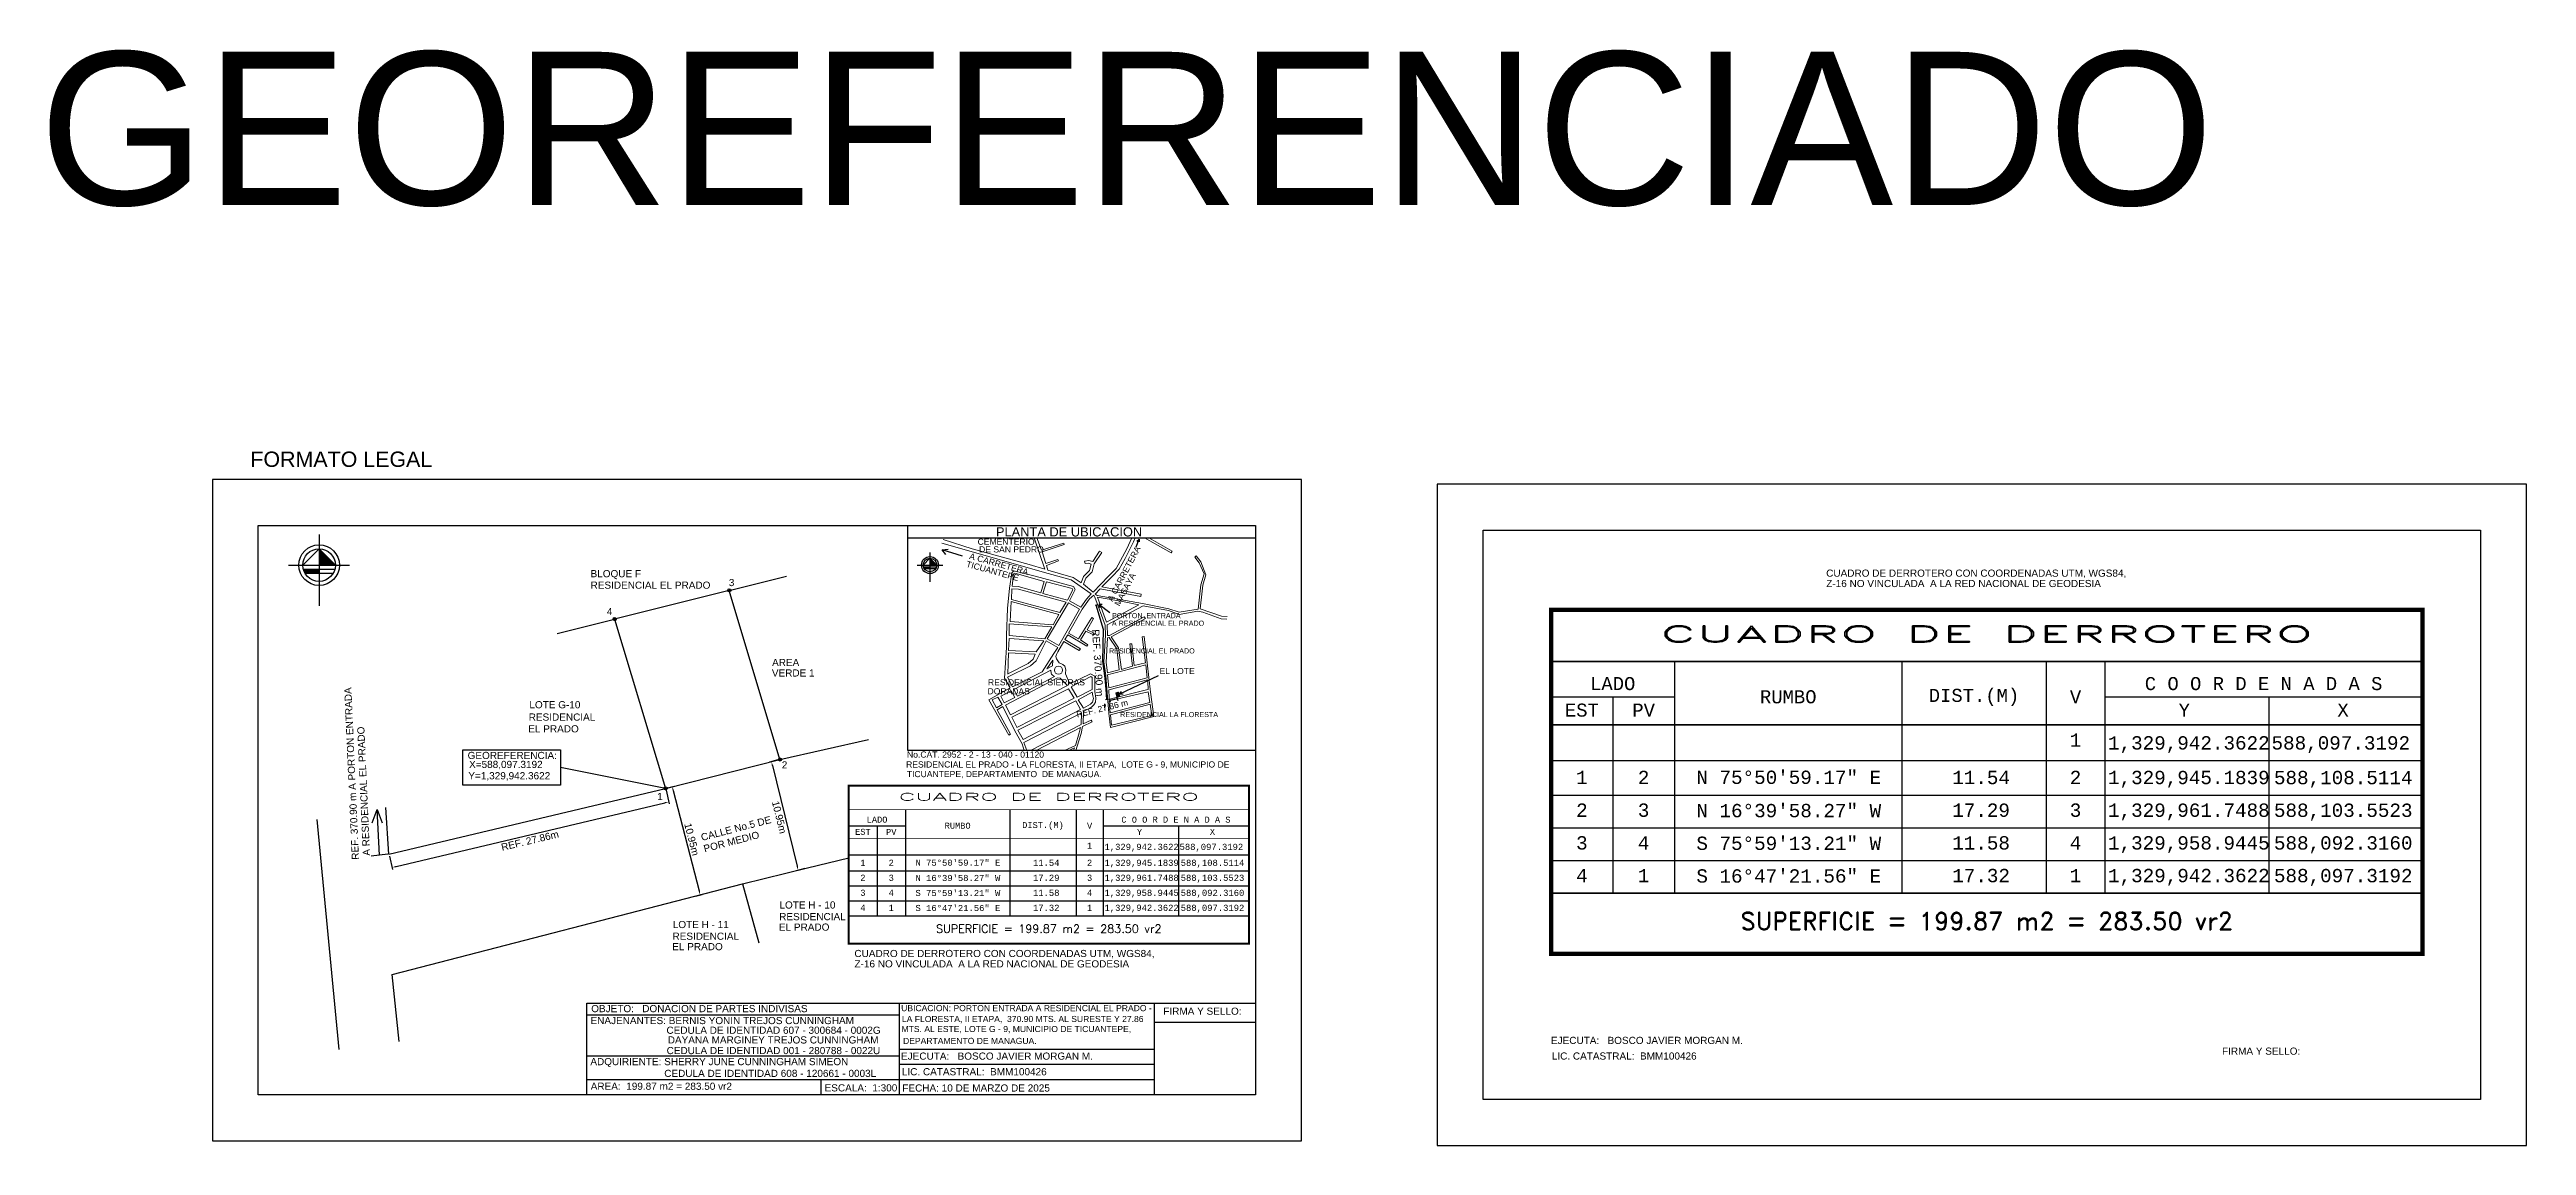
# Model space of a CAD drawing. Header units: millimetres. Extents: x 588037 to 588280, y 1329907 to 1330015.
import ezdxf
from ezdxf.enums import TextEntityAlignment as Align

# ---------------------------------------------------------------- set-up
doc = ezdxf.new("R2010")
doc.units = ezdxf.units.MM
doc.header["$PDMODE"] = 32
doc.header["$PDSIZE"] = 0.7
for name, color, linetype in [('2', 7, 'Continuous'), ('CAJETIN', 5, 'Continuous'), ('CERCO', 6, 'Continuous'), ('CIRCULO', 1, 'Continuous'), ('COTAS', 3, 'Continuous'), ('CVL_CUADCON', 1, 'Continuous'), ('CVL_CUADCON_LIN', 8, 'Continuous'), ('CVL_CUADCON_TIT', 1, 'Continuous'), ('CVL_CUADCON_TX', 2, 'Continuous'), ('NORTE', 7, 'Continuous'), ('PUNTOS PI', 7, 'Continuous'), ('texto', 7, 'Continuous'), ('TEXTO 2', 7, 'Continuous')]:
    doc.layers.add(name, color=color, linetype=linetype)
doc.layers.add('Manzana', color=1, linetype='Continuous', lineweight=0)
doc.styles.add('CAJETIN 2', font='arial.ttf', dxfattribs={"height": 0.25})
doc.styles.add('HUECA1', font='HUECA1.shx')
doc.styles.add('MONOTXT4', font='monotxt4.shx')
doc.styles.add('PI', font='arial.ttf', dxfattribs={"height": 0.4})
doc.styles.add('PUNTOS PI', font='arial.ttf', dxfattribs={"height": 0.7})
doc.dimstyles.new('COTAS LINDEROS', dxfattribs={"dimscale": 40, "dimtxt": 0.7, "dimasz": 0.01, "dimexe": 0.005, "dimexo": 0.005, "dimgap": 0.005, "dimtad": 2, "dimzin": 0, "dimdsep": 46, "dimtxsty": 'PUNTOS PI', "dimcen": 0.09, "dimclrd": 1, "dimclre": 1, "dimclrt": 3, "dimaunit": 1, "dimadec": 3, "dimazin": 0, "dimtfac": 1, "dimtofl": 0, "dimtmove": 0, "dimatfit": 3, "dimldrblk": 'ARCHTICK', "dimfxl": 1, "dimtolj": 1, "dimtzin": 0, "dimarcsym": 0})

# ---------------------------------------------------------------- blocks, each defined once
blk = doc.blocks.new('NORTE')
for points in [[(0, 0.4), (0, 0), (0.4, 0)], [(0, -0.1), (-0.387, -0.1, 0.067833), (-0.346, -0.2), (0, -0.2)]]:
    blk.add_hatch(color=256).paths.add_polyline_path(points)
for p, q in [((0, 0.75), (0, -1)), ((-0.75, 0), (0.75, 0)), ((0, 0.4), (-0.4, 0)), ((0, 0.4), (0.4, 0)), ((-0.387, -0.1), (0.387, -0.1)), ((-0.346, -0.2), (0.346, -0.2))]:
    blk.add_line(p, q)
for radius in [0.5, 0.4]:
    blk.add_circle((0, 0), radius)
blk = doc.blocks.new('*D11')
at = {"layer": 'CERCO', "color": 1, "lineweight": -2, "transparency": 16777216}
for p, q in [((588097.37, 1329942.17), (588097.68, 1329940.85)), ((588070.92, 1329934.7), (588097.24, 1329940.95)), ((588070.26, 1329935.73), (588070.58, 1329934.42))]:
    blk.add_line(p, q, dxfattribs=at)
at = {"layer": 'CERCO', "color": 1, "transparency": 16777216}
for points in [[(588097.23, 1329941.02), (588097.26, 1329940.89), (588097.63, 1329941.04)], [(588070.9, 1329934.77), (588070.93, 1329934.64), (588070.53, 1329934.61)]]:
    blk.add_solid(points, dxfattribs=at)
at = {"layer": 'Defpoints', "color": 0, "transparency": 16777216}
for p in [(588097.32, 1329942.36), (588097.63, 1329941.04), (588070.22, 1329935.93)]:
    blk.add_point(p, dxfattribs=at)
at = {"layer": 'CERCO', "color": 3, "transparency": 16777216, "insert": (588084.03, 1329937.24), "char_height": 0.7, "attachment_point": 5, "rotation": 13.3542, "style": 'PUNTOS PI'}
blk.add_mtext('\\A1;REF. 27.86m', dxfattribs=at)
blk = doc.blocks.new('_ArchTick')
at = {"color": 0, "linetype": 'ByBlock', "const_width": 0.15}
blk.add_lwpolyline([(-0.5, -0.5), (0.5, 0.5)], dxfattribs=at)
blk = doc.blocks.new('*D12')
at = {"layer": 'COTAS', "color": 1, "lineweight": -2, "transparency": 16777216}
for p, q in [((588097.51, 1329942.41), (588098.16, 1329942.58)), ((588098.07, 1329942.14), (588100.61, 1329932.32)), ((588100.25, 1329931.81), (588100.9, 1329931.98))]:
    blk.add_line(p, q, dxfattribs=at)
at = {"layer": 'COTAS', "color": 1, "transparency": 16777216}
for points in [[(588098.13, 1329942.16), (588098, 1329942.13), (588097.97, 1329942.53)], [(588100.67, 1329932.34), (588100.54, 1329932.3), (588100.71, 1329931.93)]]:
    blk.add_solid(points, dxfattribs=at)
at = {"layer": 'Defpoints', "color": 0, "transparency": 16777216}
for p in [(588097.32, 1329942.36), (588100.06, 1329931.76), (588100.71, 1329931.93)]:
    blk.add_point(p, dxfattribs=at)
at = {"layer": 'COTAS', "color": 3, "transparency": 16777216, "insert": (588099.88, 1329937.37), "char_height": 0.7, "attachment_point": 5, "rotation": 284.5065, "style": 'PUNTOS PI'}
blk.add_mtext('\\A1;10.95m', dxfattribs=at)
blk = doc.blocks.new('*D13')
at = {"layer": 'COTAS', "color": 1, "lineweight": -2, "transparency": 16777216}
for p, q in [((588108.32, 1329945.14), (588107.48, 1329944.93)), ((588107.77, 1329944.59), (588110.21, 1329934.74)), ((588110.94, 1329934.51), (588110.11, 1329934.3))]:
    blk.add_line(p, q, dxfattribs=at)
at = {"layer": 'COTAS', "color": 1, "transparency": 16777216}
for points in [[(588107.84, 1329944.61), (588107.71, 1329944.57), (588107.68, 1329944.98)], [(588110.27, 1329934.75), (588110.14, 1329934.72), (588110.3, 1329934.35)]]:
    blk.add_solid(points, dxfattribs=at)
at = {"layer": 'Defpoints', "color": 0, "transparency": 16777216}
for p in [(588108.51, 1329945.18), (588110.3, 1329934.35), (588111.14, 1329934.56)]:
    blk.add_point(p, dxfattribs=at)
at = {"layer": 'COTAS', "color": 3, "transparency": 16777216, "insert": (588108.45, 1329939.53), "char_height": 0.7, "attachment_point": 5, "rotation": 283.8777, "style": 'PUNTOS PI'}
blk.add_mtext('\\A1;10.95m', dxfattribs=at)

msp = doc.modelspace()

# ---------------------------------------------------------------- hatches: boundary and pattern name
at = {"layer": 'CVL_CUADCON_TX'}
h = msp.add_hatch(dxfattribs=at)
h.set_pattern_fill('ANSI31', color=256, scale=0.01)
h.set_pattern_definition([(45, (0, 0), (-0.0224506403027, 0.0224506403027), [])])
h.paths.add_polyline_path([(588141.687, 1329951.79), (588141.395, 1329951.717), (588141.525, 1329951.287), (588141.525, 1329951.287), (588141.816, 1329951.36)])

# ---------------------------------------------------------------- linework, layer by layer
for p, q in [((588121.025, 1329946.063), (588121.025, 1329968.103)), ((588121.025, 1329946.063), (588121.025, 1329968.103)), ((588121.025, 1329946.063), (588121.025, 1329968.103)), ((588121.025, 1329946.063), (588121.025, 1329968.103)), ((588121.025, 1329946.063), (588121.025, 1329968.103)), ((588121.025, 1329946.063), (588121.025, 1329968.103)), ((588121.025, 1329946.063), (588121.025, 1329968.103)), ((588121.025, 1329946.063), (588121.025, 1329968.103)), ((588155.106, 1329946.063), (588121.025, 1329946.063)), ((588155.106, 1329946.063), (588121.025, 1329946.063)), ((588155.106, 1329946.063), (588121.025, 1329946.063)), ((588155.106, 1329946.063), (588121.025, 1329946.063)), ((588155.106, 1329946.063), (588121.025, 1329946.063))]:
    msp.add_line(p, q)
for points in [[(588052.926, 1329907.833), (588159.606, 1329907.833), (588159.606, 1329972.603), (588052.926, 1329972.603)], [(588172.885, 1329907.387), (588279.565, 1329907.387), (588279.565, 1329972.157), (588172.885, 1329972.157)], [(588097.319, 1329942.362), (588108.511, 1329945.184), (588103.552, 1329961.749), (588092.316, 1329958.945)]]:
    msp.add_lwpolyline(points, close=True)
at = {"layer": '2', "color": 1, "linetype": 'Continuous'}
for p, q in [((588138.066, 1329946.063), (588138.066, 1329946.063)), ((588139.159, 1329946.063), (588139.165, 1329946.065)), ((588139.463, 1329946.066), (588139.464, 1329946.063))]:
    msp.add_line(p, q, dxfattribs=at)
at = {"layer": 'CAJETIN'}
for p, q in [((588057.426, 1329968.103), (588155.106, 1329968.103)), ((588057.426, 1329912.333), (588057.426, 1329968.103)), ((588155.106, 1329968.103), (588155.106, 1329912.333)), ((588177.385, 1329967.657), (588275.065, 1329967.657)), ((588177.385, 1329911.887), (588177.385, 1329967.657)), ((588275.065, 1329967.657), (588275.065, 1329911.887)), ((588155.106, 1329912.333), (588057.426, 1329912.333)), ((588275.065, 1329911.887), (588177.385, 1329911.887))]:
    msp.add_line(p, q, dxfattribs=at)
at = {"layer": 'CERCO'}
for p, q in [((588103.552, 1329961.749), (588109.17, 1329963.151)), ((588086.698, 1329957.542), (588092.316, 1329958.945)), ((588065.357, 1329916.78), (588063.204, 1329939.3)), ((588070.217, 1329935.928), (588069.921, 1329940.489)), ((588104.844, 1329933.002), (588106.462, 1329927.248)), ((588071.238, 1329917.576), (588070.532, 1329924.124))]:
    msp.add_line(p, q, dxfattribs=at)
for points in [[(588108.511, 1329945.184), (588117.175, 1329947.144)], [(588070.217, 1329935.928), (588097.319, 1329942.362)], [(588070.532, 1329924.124), (588104.844, 1329933.002), (588111.204, 1329934.574), (588115.253, 1329935.558)]]:
    msp.add_lwpolyline(points, dxfattribs=at)
at = {"layer": 'CIRCULO'}
for centre, radius in [((588103.552, 1329961.749), 0.151), ((588103.552, 1329961.749), 0.039), ((588092.316, 1329958.945), 0.151), ((588092.316, 1329958.945), 0.039), ((588108.511, 1329945.184), 0.151), ((588108.511, 1329945.184), 0.039), ((588097.319, 1329942.362), 0.151), ((588097.319, 1329942.362), 0.039)]:
    msp.add_circle(centre, radius, dxfattribs=at)
at = {"layer": 'COTAS'}
for p, q in [((588140.781, 1329951.104), (588140.856, 1329950.796)), ((588140.808, 1329950.991), (588141.551, 1329951.178)), ((588141.525, 1329951.287), (588141.6, 1329950.979)), ((588144.423, 1329951.998), (588144.423, 1329951.998)), ((588097.319, 1329942.362), (588087.009, 1329944.399))]:
    msp.add_line(p, q, dxfattribs=at)
for points in [[(588139.624, 1329960.333), (588139.371, 1329960.257)], [(588140.52, 1329951.062), (588140.451, 1329952.076), (588140.368, 1329953.163), (588140.132, 1329954.829), (588140.202, 1329957.933), (588139.493, 1329960.294)], [(588140.745, 1329951.096), (588140.406, 1329951.046)], [(588068.577, 1329939), (588069.053, 1329940.296), (588069.543, 1329938.988)], [(588069.298, 1329935.82), (588069.053, 1329940.296)], [(588070.116, 1329935.914), (588068.48, 1329935.725)]]:
    msp.add_lwpolyline(points, dxfattribs=at)
msp.add_lwpolyline([(588077.458, 1329946.139), (588087.009, 1329946.139), (588087.009, 1329942.659), (588077.458, 1329942.659)], close=True, dxfattribs=at)
for points in [[(588139.671, 1329959.929), (588139.544, 1329959.891), (588139.493, 1329960.294)], [(588140.56, 1329951.466), (588140.427, 1329951.457), (588140.52, 1329951.062)], [(588140.995, 1329951.07), (588141.011, 1329951.005), (588140.808, 1329950.991)], [(588141.35, 1329951.158), (588141.366, 1329951.094), (588141.552, 1329951.173)]]:
    msp.add_solid(points, dxfattribs=at)
at = {"layer": 'CVL_CUADCON', "color": 1, "linetype": 'Continuous', "flags": 128}
for points, const_width in [([(588184.035, 1329959.846), (588269.373, 1329959.846), (588269.373, 1329926.162), (588184.035, 1329926.162)], 0.427), ([(588115.253, 1329942.613), (588154.44, 1329942.613), (588154.44, 1329927.145), (588115.253, 1329927.145)], 0.196)]:
    msp.add_lwpolyline(points, close=True, dxfattribs=dict(at, const_width=const_width))
for points, const_width in [([(588184.035, 1329954.779), (588269.373, 1329954.779)], 0.16), ([(588184.035, 1329948.57), (588269.373, 1329948.57)], 0.16), ([(588115.253, 1329940.286), (588154.44, 1329940.286)], 0.0735), ([(588115.253, 1329937.435), (588154.44, 1329937.435)], 0.0735), ([(588184.035, 1329932.102), (588269.373, 1329932.102)], 0.16), ([(588115.253, 1329929.873), (588154.44, 1329929.873)], 0.0735)]:
    msp.add_lwpolyline(points, dxfattribs=dict(at, const_width=const_width))
at = {"layer": 'CVL_CUADCON_LIN', "color": 8, "linetype": 'Continuous'}
for p, q in [((588196.124, 1329954.779), (588196.124, 1329932.102)), ((588218.395, 1329954.779), (588218.395, 1329932.102)), ((588232.526, 1329954.779), (588232.526, 1329932.102)), ((588238.274, 1329954.779), (588238.274, 1329932.102)), ((588184.035, 1329951.334), (588196.124, 1329951.334)), ((588190.075, 1329951.334), (588190.075, 1329932.102)), ((588238.274, 1329951.334), (588269.373, 1329951.334)), ((588254.346, 1329951.334), (588254.346, 1329932.102)), ((588184.035, 1329945.097), (588269.373, 1329945.097)), ((588184.035, 1329941.706), (588269.373, 1329941.706)), ((588120.804, 1329940.286), (588120.804, 1329929.873)), ((588131.031, 1329940.286), (588131.031, 1329929.873)), ((588137.52, 1329940.286), (588137.52, 1329929.873)), ((588140.159, 1329940.286), (588140.159, 1329929.873)), ((588115.253, 1329938.705), (588120.804, 1329938.705)), ((588118.026, 1329938.705), (588118.026, 1329929.873)), ((588140.159, 1329938.705), (588154.44, 1329938.705)), ((588147.54, 1329938.705), (588147.54, 1329929.873)), ((588184.035, 1329938.505), (588269.373, 1329938.505)), ((588115.253, 1329935.84), (588154.44, 1329935.84)), ((588115.253, 1329934.283), (588154.44, 1329934.283)), ((588184.035, 1329935.303), (588269.373, 1329935.303)), ((588115.253, 1329932.813), (588154.44, 1329932.813)), ((588184.035, 1329932.102), (588269.373, 1329932.102)), ((588115.253, 1329931.343), (588154.44, 1329931.343)), ((588115.253, 1329929.873), (588154.44, 1329929.873))]:
    msp.add_line(p, q, dxfattribs=at)
at = {"layer": 'CVL_CUADCON_TX'}
for points in [[(588124.765, 1329965.267), (588124.391, 1329965.73), (588124.996, 1329965.792)], [(588126.41, 1329965.11), (588124.391, 1329965.73)], [(588143.388, 1329966.03), (588143.689, 1329966.763)], [(588143.471, 1329966.583), (588143.689, 1329966.763), (588143.712, 1329966.503)], [(588140.838, 1329959.549), (588139.756, 1329960.364)], [(588140.064, 1329960.357), (588139.756, 1329960.364), (588139.851, 1329960.082)], [(588141.751, 1329951.575), (588145.576, 1329953.426)], [(588141.933, 1329951.851), (588141.753, 1329951.576), (588142.136, 1329951.614)]]:
    msp.add_lwpolyline(points, dxfattribs=at)
at = {"layer": 'Manzana'}
msp.add_line((588103.552, 1329961.749), (588103.698, 1329961.785), dxfattribs=at)
for points in [[(588124.379, 1329966.388), (588134.778, 1329963.403), (588137.034, 1329962.771), (588138.997, 1329961.399), (588138.544, 1329960.889), (588137.974, 1329960.092), (588136.881, 1329960.725), (588137.366, 1329961.703), (588137.422, 1329961.841), (588137.271, 1329962.121), (588133.511, 1329963.138), (588131.435, 1329963.677), (588131.216, 1329963.47), (588130.99, 1329961.972), (588130.81, 1329959.99), (588130.688, 1329957.354), (588130.688, 1329956.147), (588130.502, 1329953.149), (588131.052, 1329952.205), (588128.979, 1329951.045), (588130.936, 1329947.567), (588131.094, 1329947.658), (588129.774, 1329950.056), (588130.358, 1329950.377), (588131.531, 1329948), (588132.245, 1329946.724), (588132.443, 1329946.063)], [(588133.398, 1329966.894), (588134.451, 1329963.842), (588132.928, 1329964.28), (588127.341, 1329965.822), (588124.515, 1329966.744), (588124.515, 1329966.744)], [(588142.985, 1329966.894), (588142.502, 1329965.811), (588141.457, 1329963.909), (588140.705, 1329963.134), (588139.195, 1329961.586), (588138.247, 1329962.347), (588138.484, 1329962.942), (588139.078, 1329963.562), (588139.303, 1329964.364), (588140.044, 1329965.47), (588139.822, 1329965.583), (588139.15, 1329964.564), (588138.779, 1329964.677), (588138.354, 1329964.598), (588138.423, 1329964.376), (588138.701, 1329964.43), (588139.005, 1329964.333), (588138.832, 1329963.697), (588138.229, 1329963.103), (588138.032, 1329962.497), (588137.219, 1329962.998), (588134.736, 1329963.732), (588134.613, 1329964.19), (588135.792, 1329964.646), (588135.721, 1329964.787), (588134.555, 1329964.386), (588134.181, 1329965.514), (588136.352, 1329966.23), (588136.305, 1329966.373), (588134.141, 1329965.68), (588133.68, 1329966.894)], [(588152.327, 1329959.207), (588151.758, 1329959.234), (588149.663, 1329959.94), (588149.859, 1329961.682), (588149.928, 1329962.259), (588150.235, 1329963.289), (588149.742, 1329964.543), (588149.286, 1329965.12), (588149.142, 1329965.009), (588149.588, 1329964.437), (588150.047, 1329963.387), (588149.729, 1329962.293), (588149.471, 1329959.919), (588147.623, 1329959.607), (588146.617, 1329959.951), (588144.022, 1329960.464), (588139.581, 1329961.251), (588139.372, 1329961.389), (588139.891, 1329961.899), (588143.863, 1329961.141), (588143.908, 1329961.375), (588140.042, 1329962.115), (588141.067, 1329963.114), (588141.728, 1329963.82), (588142.319, 1329964.887), (588143.141, 1329966.496), (588143.305, 1329966.894)], [(588144.233, 1329966.894), (588146.827, 1329965.437), (588146.941, 1329965.591), (588144.636, 1329966.894)], [(588131.246, 1329962.149), (588131.861, 1329962.123), (588134.06, 1329961.518), (588134.393, 1329962.614), (588131.526, 1329963.453), (588131.375, 1329963.378), (588131.246, 1329962.149)], [(588131.221, 1329961.908), (588131.866, 1329961.883), (588136.544, 1329960.605), (588135.933, 1329959.581), (588131.18, 1329960.855), (588131.221, 1329961.908)], [(588134.634, 1329962.578), (588137.151, 1329961.93), (588137.196, 1329961.814), (588136.68, 1329960.799), (588134.246, 1329961.458), (588134.634, 1329962.578)], [(588152.28, 1329958.938), (588151.731, 1329958.974), (588149.94, 1329959.604), (588149.451, 1329959.701), (588147.603, 1329959.405), (588146.564, 1329959.783), (588144.076, 1329960.238), (588140.558, 1329958.385), (588140.595, 1329957.338), (588140.776, 1329957.321), (588144.201, 1329959.151), (588144.308, 1329958.989), (588140.955, 1329957.2), (588141.683, 1329956.112), (588141.966, 1329954.016), (588143.034, 1329954.316), (588142.795, 1329956.502), (588142.969, 1329956.521), (588143.219, 1329954.378), (588144.313, 1329954.648), (588143.986, 1329957.214), (588144.172, 1329957.238), (588144.496, 1329954.661), (588144.805, 1329951.788), (588145.124, 1329949.389), (588140.905, 1329948.334), (588140.733, 1329949.726), (588140.579, 1329951.338), (588140.424, 1329953.43), (588140.229, 1329954.74), (588140.385, 1329957.317), (588140.356, 1329958.357), (588139.37, 1329961.086), (588139.243, 1329961.284), (588138.844, 1329960.934), (588138.115, 1329959.924), (588136.772, 1329957.56), (588137.762, 1329957), (588139.072, 1329959.097), (588139.237, 1329958.996), (588138.608, 1329957.9), (588139.28, 1329957.576), (588139.151, 1329957.423), (588138.48, 1329957.742), (588137.941, 1329956.897), (588138.674, 1329956.419), (588138.583, 1329956.278), (588136.706, 1329957.384), (588136.42, 1329956.93), (588137.953, 1329956.026), (588137.824, 1329955.874), (588136.32, 1329956.751), (588135.717, 1329955.738), (588135.586, 1329955.484), (588135.54, 1329955.262), (588135.61, 1329955.057), (588135.874, 1329954.653), (588136.225, 1329954.504), (588136.408, 1329954.315), (588136.489, 1329954.104), (588136.501, 1329953.927), (588136.475, 1329953.683), (588136.475, 1329953.585), (588136.901, 1329952.59), (588138.916, 1329953.592), (588139.356, 1329953.355), (588139.36, 1329951.854), (588139.441, 1329951.182), (588139.416, 1329950.792), (588139.26, 1329950.532), (588139.029, 1329950.324), (588138.257, 1329949.884), (588138.203, 1329948.668), (588138.992, 1329949.049), (588139.08, 1329948.889), (588138.135, 1329948.419), (588138.022, 1329947.733), (588137.619, 1329946.495), (588137.486, 1329946.063)], [(588140.5, 1329958.639), (588143.66, 1329960.334), (588142.054, 1329960.666), (588139.63, 1329961.077), (588140.117, 1329959.726), (588140.5, 1329958.639), (588140.5, 1329958.639)], [(588130.977, 1329958.466), (588135.158, 1329958.174), (588134.447, 1329957.018), (588130.975, 1329957.319), (588130.977, 1329958.466)], [(588131.078, 1329958.702), (588135.278, 1329958.389), (588135.845, 1329959.378), (588131.164, 1329960.652), (588131.078, 1329958.702)], [(588136.771, 1329960.539), (588137.85, 1329959.897), (588135.836, 1329956.366), (588134.679, 1329957.009), (588136.771, 1329960.539)], [(588131.296, 1329952.309), (588130.809, 1329953.24), (588133.047, 1329954.354), (588133.601, 1329954.855), (588134.579, 1329956.8), (588135.727, 1329956.159), (588135.341, 1329955.555), (588134.191, 1329953.778), (588131.296, 1329952.309)], [(588130.962, 1329957.053), (588134.35, 1329956.814), (588133.611, 1329955.721), (588130.904, 1329955.868), (588130.962, 1329957.053)], [(588140.59, 1329957.118), (588140.756, 1329957.121), (588141.496, 1329956.027), (588141.752, 1329953.97), (588140.588, 1329953.672), (588140.451, 1329954.697), (588140.59, 1329957.118)], [(588130.839, 1329953.561), (588130.906, 1329955.619), (588133.518, 1329955.496), (588133.304, 1329955.013), (588132.811, 1329954.588), (588130.84, 1329953.591)], [(588131.423, 1329952.046), (588131.797, 1329951.397), (588135.408, 1329953.306), (588135.223, 1329953.455), (588135.12, 1329953.552), (588135.076, 1329953.652), (588135.05, 1329953.953), (588131.423, 1329952.046)], [(588134.642, 1329954.054), (588135.229, 1329954.92), (588135.21, 1329954.356), (588134.642, 1329954.054)], [(588140.597, 1329953.472), (588144.337, 1329954.456), (588144.491, 1329953.187), (588140.722, 1329952.214), (588140.597, 1329953.472)], [(588129.295, 1329951.022), (588129.84, 1329951.3), (588130.283, 1329950.58), (588129.721, 1329950.259), (588129.286, 1329951.022)], [(588130.14, 1329951.386), (588131.145, 1329951.897), (588131.517, 1329951.267), (588130.478, 1329950.724), (588130.141, 1329951.386)], [(588130.606, 1329950.503), (588131.089, 1329949.574), (588136.665, 1329952.43), (588135.975, 1329953.164), (588135.713, 1329953.172), (588130.606, 1329950.503)], [(588131.713, 1329948.343), (588131.214, 1329949.321), (588136.791, 1329952.121), (588137.32, 1329951.194), (588131.717, 1329948.335), (588131.717, 1329948.335)], [(588137.609, 1329951.299), (588139.107, 1329952.04), (588139.1, 1329953.234), (588138.949, 1329953.319), (588137.049, 1329952.293), (588137.609, 1329951.299)], [(588137.713, 1329951.041), (588139.107, 1329951.767), (588139.165, 1329951.436), (588139.209, 1329951.146), (588139.135, 1329950.799), (588138.923, 1329950.595), (588138.239, 1329950.202), (588137.713, 1329951.041)], [(588140.722, 1329952.01), (588144.502, 1329953.004), (588144.568, 1329952.249), (588144.579, 1329952.036), (588144.423, 1329951.998), (588140.781, 1329951.104), (588140.765, 1329951.234), (588140.722, 1329952.01)], [(588140.768, 1329950.825), (588140.766, 1329950.926), (588144.59, 1329951.824), (588144.738, 1329950.773), (588140.864, 1329949.757), (588140.768, 1329950.825)], [(588141.525, 1329951.287), (588141.395, 1329951.717), (588141.687, 1329951.79), (588141.816, 1329951.36), (588141.525, 1329951.287)], [(588132.322, 1329947.145), (588131.812, 1329948.075), (588137.491, 1329950.928), (588137.948, 1329950.075), (588132.322, 1329947.145)], [(588133.064, 1329946.063), (588138.025, 1329948.605), (588138.054, 1329949.773), (588132.403, 1329946.863)], [(588140.891, 1329949.567), (588144.768, 1329950.597), (588144.939, 1329949.487), (588140.994, 1329948.545), (588140.891, 1329949.567)], [(588132.403, 1329946.863), (588132.687, 1329946.063)], [(588133.604, 1329946.063), (588137.937, 1329948.31), (588137.836, 1329947.793), (588137.447, 1329946.573), (588136.389, 1329946.063)], [(588136.786, 1329946.063), (588137.351, 1329946.336), (588137.27, 1329946.063)]]:
    msp.add_lwpolyline(points, dxfattribs=at)
msp.add_circle((588135.799, 1329953.943), 0.401, dxfattribs=at)
at = {"layer": 'texto', "color": 1}
msp.add_line((588140.29, 1329950.646), (588140.316, 1329950.247), dxfattribs=at)
at = {"layer": 'TEXTO 2'}
for p, q in [((588121.025, 1329966.894), (588155.106, 1329966.894)), ((588121.025, 1329966.894), (588155.106, 1329966.894)), ((588121.025, 1329966.894), (588155.106, 1329966.894)), ((588121.025, 1329966.894), (588155.106, 1329966.894)), ((588121.025, 1329966.894), (588155.106, 1329966.894)), ((588121.025, 1329966.894), (588155.106, 1329966.894)), ((588121.025, 1329966.894), (588155.106, 1329966.894)), ((588121.025, 1329966.894), (588155.106, 1329966.894)), ((588121.025, 1329966.894), (588155.106, 1329966.894)), ((588121.025, 1329966.894), (588155.106, 1329966.894)), ((588121.025, 1329966.894), (588155.106, 1329966.894)), ((588121.025, 1329966.894), (588155.106, 1329966.894)), ((588121.025, 1329966.894), (588155.106, 1329966.894)), ((588121.025, 1329966.894), (588155.106, 1329966.894)), ((588121.025, 1329966.894), (588155.106, 1329966.894)), ((588121.025, 1329966.894), (588155.106, 1329966.894)), ((588089.607, 1329921.333), (588155.106, 1329921.333)), ((588089.607, 1329912.333), (588089.607, 1329921.333)), ((588089.607, 1329920.167), (588120.228, 1329920.167)), ((588120.228, 1329912.333), (588120.228, 1329921.333)), ((588145.204, 1329912.333), (588145.204, 1329921.333)), ((588145.204, 1329919.468), (588155.106, 1329919.468)), ((588089.607, 1329916.167), (588120.228, 1329916.167)), ((588120.228, 1329916.833), (588145.204, 1329916.833)), ((588120.228, 1329915.333), (588145.204, 1329915.333)), ((588122.704, 1329916.833), (588145.204, 1329916.833)), ((588089.607, 1329913.833), (588145.204, 1329913.833)), ((588100.204, 1329913.833), (588145.204, 1329913.833)), ((588112.51, 1329913.833), (588112.51, 1329912.333))]:
    msp.add_line(p, q, dxfattribs=at)

# ---------------------------------------------------------------- block references
at = {"layer": '2', "color": 1, "linetype": 'Continuous', "xscale": 1.658879983416155, "yscale": 1.658879983416155, "zscale": 1.658879983416155}
msp.add_blockref('NORTE', (588123.209, 1329964.233), dxfattribs=at)
at = {"layer": 'NORTE', "xscale": 3.98131196019877, "yscale": 3.98131196019877, "zscale": 3.98131196019877}
msp.add_blockref('NORTE', (588063.38, 1329964.227), dxfattribs=at)

# ---------------------------------------------------------------- texts
at = {"style": 'CAJETIN 2'}
for s, height, p in [('GEOREFERENCIADO', 15, (588035.927, 1329999.498)), ('FORMATO LEGAL ', 1.5, (588056.649, 1329973.847))]:
    msp.add_text(s, height=height, dxfattribs=at).set_placement(p)
at = {"layer": 'COTAS', "color": 3, "attachment_point": 5, "style": 'PUNTOS PI'}
for s, insert, char_height, rotation in [('\\A1;REF. 370.90 m A PORTON ENTRADA', (588066.569, 1329943.813), 0.7, 92.5557), ('\\A1;REF. 27.86 m', (588140.076, 1329950.182), 0.6, 13.6457), ('\\A1;A RESIDENCIAL EL PRADO', (588067.745, 1329942.085), 0.7, 92.5557)]:
    msp.add_mtext(s, dxfattribs=dict(at, insert=insert, char_height=char_height, rotation=rotation))
at = {"layer": 'CVL_CUADCON_TIT', "color": 1, "style": 'HUECA1', "width": 2.180836}
for height, p, p2 in [(1.60063, (588194.706, 1329956.677), (588258.702, 1329956.677)), (0.735, (588120.153, 1329941.158), (588149.54, 1329941.158))]:
    msp.add_text('CUADRO DE DERROTERO', height=height, dxfattribs=at).set_placement(p, p2, align=Align.FIT)
at = {"layer": 'CVL_CUADCON_TIT', "color": 1, "style": 'MONOTXT4'}
for s, height, p in [('LADO', 1.2805, (588190.075, 1329951.984)), ('C O O R D E N A D A S', 1.2805, (588253.822, 1329951.984)), ('EST', 1.2805, (588187.055, 1329949.385)), ('PV', 1.2805, (588193.105, 1329949.385)), ('Y', 1.281, (588246.054, 1329949.385)), ('X', 1.281, (588261.601, 1329949.385)), ('LADO', 0.588, (588118.026, 1329939.003)), ('C O O R D E N A D A S', 0.588, (588147.299, 1329939.003)), ('EST', 0.588, (588116.64, 1329937.809)), ('PV', 0.588, (588119.418, 1329937.809)), ('Y', 0.588, (588143.732, 1329937.809)), ('X', 0.588, (588150.871, 1329937.809))]:
    msp.add_text(s, height=height, dxfattribs=at).set_placement(p, align=Align.CENTER)
at = {"layer": 'CVL_CUADCON_TIT', "color": 1}
for s, height, style, p in [('RUMBO', 1.2805, 'MONOTXT4', (588207.265, 1329951.331)), ('DIST.(M)', 1.2805, 'MONOTXT4', (588225.459, 1329951.331)), ('V', 1.281, 'MONOTXT4', (588235.404, 1329951.331)), ('RUMBO', 0.588, 'MONOTXT4', (588125.92, 1329938.703)), ('DIST.(M)', 0.588, 'MONOTXT4', (588134.275, 1329938.703)), ('V', 0.588, 'MONOTXT4', (588138.842, 1329938.703)), ('SUPERFICIE = 199.87 m2 = 283.50 vr2', 1.74218, 'HUECA1', (588226.704, 1329929.363)), ('SUPERFICIE = 199.87 m2 = 283.50 vr2', 0.8, 'HUECA1', (588134.846, 1329928.615))]:
    msp.add_text(s, height=height, dxfattribs=dict(at, style=style)).set_placement(p, align=Align.MIDDLE)
at = {"layer": 'CVL_CUADCON_TX', "style": 'PUNTOS PI'}
for s, height, p in [('CEMENTERIO', 0.6, (588127.874, 1329966.216)), ('DE SAN PEDRO', 0.6, (588128.02, 1329965.466)), ('A RESIDENCIAL EL PRADO', 0.5, (588141.023, 1329958.288)), ('PORTON  ENTRADA', 0.5, (588141.036, 1329959.028)), ('RESIDENCIAL EL PRADO', 0.5, (588140.751, 1329955.574)), ('EL LOTE', 0.6, (588145.69, 1329953.557)), ('DORADAS', 0.6, (588128.848, 1329951.574)), ('RESIDENCIAL SIERRAS', 0.6, (588128.888, 1329952.45)), ('RESIDENCIAL LA FLORESTA', 0.5, (588141.837, 1329949.341))]:
    msp.add_text(s, height=height, dxfattribs=at).set_placement(p)
for s, rotation, p in [('A CARRETERA', 62.25, (588141.082, 1329960.605)), ('TICUANTEPE', 344.39715, (588126.704, 1329964.08)), ('A CARRETERA', 344.39715, (588127.012, 1329964.85)), ('MASAYA', 62.25, (588141.764, 1329960.156))]:
    msp.add_text(s, height=0.6, rotation=rotation, dxfattribs=at).set_placement(p)
at = {"layer": 'CVL_CUADCON_TX', "color": 2, "style": 'MONOTXT4'}
for s, height, p in [('1', 1.307, (588235.4, 1329946.431)), ('1', 1.307, (588187.055, 1329942.773)), ('2', 1.307, (588193.099, 1329942.773)), ('2', 1.307, (588235.4, 1329942.773)), ('2', 1.307, (588187.055, 1329939.572)), ('3', 1.307, (588193.099, 1329939.572)), ('3', 1.307, (588235.4, 1329939.572)), ('1', 0.6, (588138.84, 1329936.453)), ('3', 1.307, (588187.055, 1329936.37)), ('4', 1.307, (588193.099, 1329936.37)), ('4', 1.307, (588235.4, 1329936.37)), ('1', 0.6, (588116.64, 1329934.773)), ('2', 0.6, (588119.415, 1329934.773)), ('2', 0.6, (588138.84, 1329934.773)), ('4', 1.307, (588187.055, 1329933.169)), ('1', 1.307, (588193.099, 1329933.169)), ('1', 1.307, (588235.4, 1329933.169)), ('3', 0.6, (588116.64, 1329931.833)), ('2', 0.6, (588116.64, 1329933.303)), ('4', 0.6, (588119.415, 1329931.833)), ('3', 0.6, (588119.415, 1329933.303)), ('4', 0.6, (588138.84, 1329931.833)), ('3', 0.6, (588138.84, 1329933.303)), ('4', 0.6, (588116.64, 1329930.363)), ('1', 0.6, (588119.415, 1329930.363)), ('1', 0.6, (588138.84, 1329930.363))]:
    msp.add_text(s, height=height, dxfattribs=at).set_placement(p, align=Align.CENTER)
at = {"layer": 'CVL_CUADCON_TX', "color": 2}
for s, height, style, p in [('1,329,942.3622', 1.30663, 'MONOTXT4', (588238.584, 1329946.164)), ('588,097.3192', 1.30663, 'MONOTXT4', (588254.597, 1329946.164)), ('GEOREFERENCIA:', 0.7, 'PUNTOS PI', (588077.925, 1329945.237)), ('Y=1,329,942.3622', 0.7, 'PUNTOS PI', (588077.998, 1329943.248)), ('X=588,097.3192', 0.7, 'PUNTOS PI', (588078.071, 1329944.357)), ('N 75%%d50\'59.17" E', 1.30663, 'MONOTXT4', (588198.27, 1329942.791)), ('11.54', 1.3066, 'MONOTXT4', (588223.325, 1329942.773)), ('1,329,945.1839', 1.30663, 'MONOTXT4', (588238.584, 1329942.773)), ('588,108.5114', 1.30663, 'MONOTXT4', (588254.835, 1329942.766)), ('N 16%%d39\'58.27" W', 1.30663, 'MONOTXT4', (588198.27, 1329939.531)), ('17.29', 1.3066, 'MONOTXT4', (588223.325, 1329939.572)), ('1,329,961.7488', 1.30663, 'MONOTXT4', (588238.584, 1329939.572)), ('588,103.5523', 1.30663, 'MONOTXT4', (588254.835, 1329939.564)), ('1,329,942.3622', 0.6, 'MONOTXT4', (588140.302, 1329936.33)), ('588,097.3192', 0.6, 'MONOTXT4', (588147.655, 1329936.33)), ('S 75%%d59\'13.21" W', 1.30663, 'MONOTXT4', (588198.27, 1329936.33)), ('11.58', 1.3066, 'MONOTXT4', (588223.325, 1329936.37)), ('1,329,958.9445', 1.30663, 'MONOTXT4', (588238.584, 1329936.37)), ('588,092.3160', 1.30663, 'MONOTXT4', (588254.835, 1329936.363)), ('N 75%%d50\'59.17" E', 0.6, 'MONOTXT4', (588121.79, 1329934.782)), ('11.54', 0.6, 'MONOTXT4', (588133.295, 1329934.773)), ('1,329,945.1839', 0.6, 'MONOTXT4', (588140.302, 1329934.773)), ('588,108.5114', 0.6, 'MONOTXT4', (588147.764, 1329934.77)), ('S 16%%d47\'21.56" E', 1.30663, 'MONOTXT4', (588198.27, 1329933.128)), ('17.32', 1.3066, 'MONOTXT4', (588223.325, 1329933.169)), ('1,329,942.3622', 1.30663, 'MONOTXT4', (588238.584, 1329933.169)), ('588,097.3192', 1.30663, 'MONOTXT4', (588254.835, 1329933.162)), ('S 75%%d59\'13.21" W', 0.6, 'MONOTXT4', (588121.79, 1329931.815)), ('N 16%%d39\'58.27" W', 0.6, 'MONOTXT4', (588121.79, 1329933.285)), ('17.29', 0.6, 'MONOTXT4', (588133.295, 1329933.303)), ('11.58', 0.6, 'MONOTXT4', (588133.295, 1329931.833)), ('1,329,961.7488', 0.6, 'MONOTXT4', (588140.302, 1329933.303)), ('1,329,958.9445', 0.6, 'MONOTXT4', (588140.302, 1329931.833)), ('588,103.5523', 0.6, 'MONOTXT4', (588147.764, 1329933.3)), ('588,092.3160', 0.6, 'MONOTXT4', (588147.764, 1329931.83)), ('S 16%%d47\'21.56" E', 0.6, 'MONOTXT4', (588121.79, 1329930.345)), ('17.32', 0.6, 'MONOTXT4', (588133.295, 1329930.363)), ('1,329,942.3622', 0.6, 'MONOTXT4', (588140.302, 1329930.363)), ('588,097.3192', 0.6, 'MONOTXT4', (588147.764, 1329930.36))]:
    msp.add_text(s, height=height, dxfattribs=dict(at, style=style)).set_placement(p)
at = {"layer": 'PUNTOS PI', "color": 2, "style": 'PUNTOS PI'}
for s, p in [('3', (588103.507, 1329962.17)), ('4', (588091.561, 1329959.337)), ('2', (588108.693, 1329944.308)), ('1', (588096.493, 1329941.22))]:
    msp.add_text(s, height=0.7, dxfattribs=at).set_placement(p)
at = {"layer": 'texto', "style": 'PUNTOS PI'}
for s, p in [('BLOQUE F ', (588089.967, 1329963.038)), ('RESIDENCIAL EL PRADO', (588089.967, 1329961.913)), ('VERDE 1', (588107.724, 1329953.313)), ('AREA', (588107.746, 1329954.338)), ('EL PRADO', (588083.868, 1329947.844)), ('RESIDENCIAL', (588083.911, 1329948.994)), ('LOTE G-10', (588083.975, 1329950.204)), ('LOTE H - 11', (588098.018, 1329928.677)), ('EL PRADO', (588108.416, 1329928.425)), ('RESIDENCIAL', (588108.439, 1329929.45)), ('LOTE H - 10', (588108.465, 1329930.592)), ('EL PRADO', (588097.968, 1329926.51)), ('RESIDENCIAL', (588097.991, 1329927.534))]:
    msp.add_text(s, height=0.7, dxfattribs=at).set_placement(p)
for s, p in [('CALLE No.5 DE', (588100.882, 1329937.209)), ('POR MEDIO', (588101.143, 1329936.097))]:
    msp.add_text(s, height=0.7, rotation=14.56781, dxfattribs=at).set_placement(p)
at = {"layer": 'texto', "color": 3, "insert": (588139.642, 1329954.654), "char_height": 0.7, "attachment_point": 5, "rotation": 273.78631, "style": 'PUNTOS PI'}
msp.add_mtext('\\A1;REF. 370.90 m', dxfattribs=at)
at = {"layer": 'TEXTO 2', "style": 'PI'}
for s, height, p in [('PLANTA DE UBICACION', 0.9, (588129.669, 1329967.032)), ('CUADRO DE DERROTERO CON COORDENADAS UTM, WGS84,', 0.7, (588210.982, 1329963.09)), ('Z-16 NO VINCULADA  A LA RED NACIONAL DE GEODESIA', 0.7, (588210.99, 1329962.075)), ('RESIDENCIAL EL PRADO - LA FLORESTA, II ETAPA,  LOTE G - 9, MUNICIPIO DE ', 0.6, (588120.87, 1329944.402)), ('TICUANTEPE, DEPARTAMENTO  DE MANAGUA.', 0.6, (588120.943, 1329943.46)), ('No.CAT. 2952 - 2 - 13 - 040 - 01120', 0.6, (588120.962, 1329945.372)), ('Z-16 NO VINCULADA  A LA RED NACIONAL DE GEODESIA', 0.7, (588115.816, 1329924.824)), ('CUADRO DE DERROTERO CON COORDENADAS UTM, WGS84,', 0.7, (588115.809, 1329925.839)), ('ENAJENANTES: BERNIS YONIN TREJOS CUNNINGHAM ', 0.7, (588089.962, 1329919.272)), ('OBJETO:   DONACION DE PARTES INDIVISAS', 0.7, (588090.032, 1329920.44)), ('UBICACION: PORTON ENTRADA A RESIDENCIAL EL PRADO -', 0.6, (588120.387, 1329920.538)), ('LA FLORESTA, II ETAPA,  370.90 MTS. AL SURESTE Y 27.86 ', 0.6, (588120.463, 1329919.474)), ('FIRMA Y SELLO:', 0.7, (588146.062, 1329920.189)), ('CEDULA DE IDENTIDAD 607 - 300684 - 0002G', 0.7, (588097.402, 1329918.323)), ('CEDULA DE IDENTIDAD 001 - 280788 - 0022U', 0.7, (588097.417, 1329916.33)), ('DAYANA MARGINEY TREJOS CUNNINGHAM', 0.7, (588097.528, 1329917.374)), ('MTS. AL ESTE, LOTE G - 9, MUNICIPIO DE TICUANTEPE, ', 0.6, (588120.419, 1329918.491)), ('DEPARTAMENTO DE MANAGUA.', 0.6, (588120.572, 1329917.328)), ('EJECUTA:   BOSCO JAVIER MORGAN M.', 0.7, (588184.027, 1329917.328)), ('ADQUIRIENTE: SHERRY JUNE CUNNINGHAM SIMEON', 0.7, (588089.949, 1329915.25)), ('CEDULA DE IDENTIDAD 608 - 120661 - 0003L', 0.7, (588097.184, 1329914.099)), ('EJECUTA:   BOSCO JAVIER MORGAN M.', 0.7, (588120.372, 1329915.789)), ('LIC. CATASTRAL:  BMM100426', 0.7, (588120.456, 1329914.259)), ('LIC. CATASTRAL:  BMM100426', 0.7, (588184.11, 1329915.797)), ('FIRMA Y SELLO:', 0.7, (588249.749, 1329916.276)), ('AREA:  199.87 m2 = 283.50 vr2 ', 0.7, (588089.983, 1329912.837)), ('ESCALA:  1:300', 0.7, (588112.889, 1329912.678)), ('FECHA: 10 DE MARZO DE 2025', 0.7, (588120.501, 1329912.665))]:
    msp.add_text(s, height=height, dxfattribs=at).set_placement(p)

# ---------------------------------------------------------------- dimensions: what is measured, and where the dimension line sits
at = {"layer": 'CERCO'}
dim = msp.add_linear_dim(base=(588097.632, 1329941.044), p1=(588070.217, 1329935.928), p2=(588097.319, 1329942.362), angle=13.3542, text='REF. <>', dimstyle='COTAS LINDEROS', override={"dimpost": 'm'}, dxfattribs=at)
dim.commit()
dim.dimension.update_dxf_attribs({"geometry": '*D11', "text_midpoint": (588083.899, 1329937.784), "dimtype": 161})
at = {"layer": 'COTAS'}
for p1, p2, distance, picture, middle in [((588108.511, 1329945.184), (588111.137, 1329934.557), -0.861, '*D13', (588108.448, 1329939.53)), ((588097.319, 1329942.362), (588100.061, 1329931.765), 0.669, '*D12', (588099.877, 1329937.371))]:
    dim = msp.add_aligned_dim(p1=p1, p2=p2, distance=distance, dimstyle='COTAS LINDEROS', override={"dimpost": 'm'}, dxfattribs=at)
    dim.commit()
    dim.dimension.update_dxf_attribs({"geometry": picture, "text_midpoint": middle})

doc.saveas('drawing.dxf')
